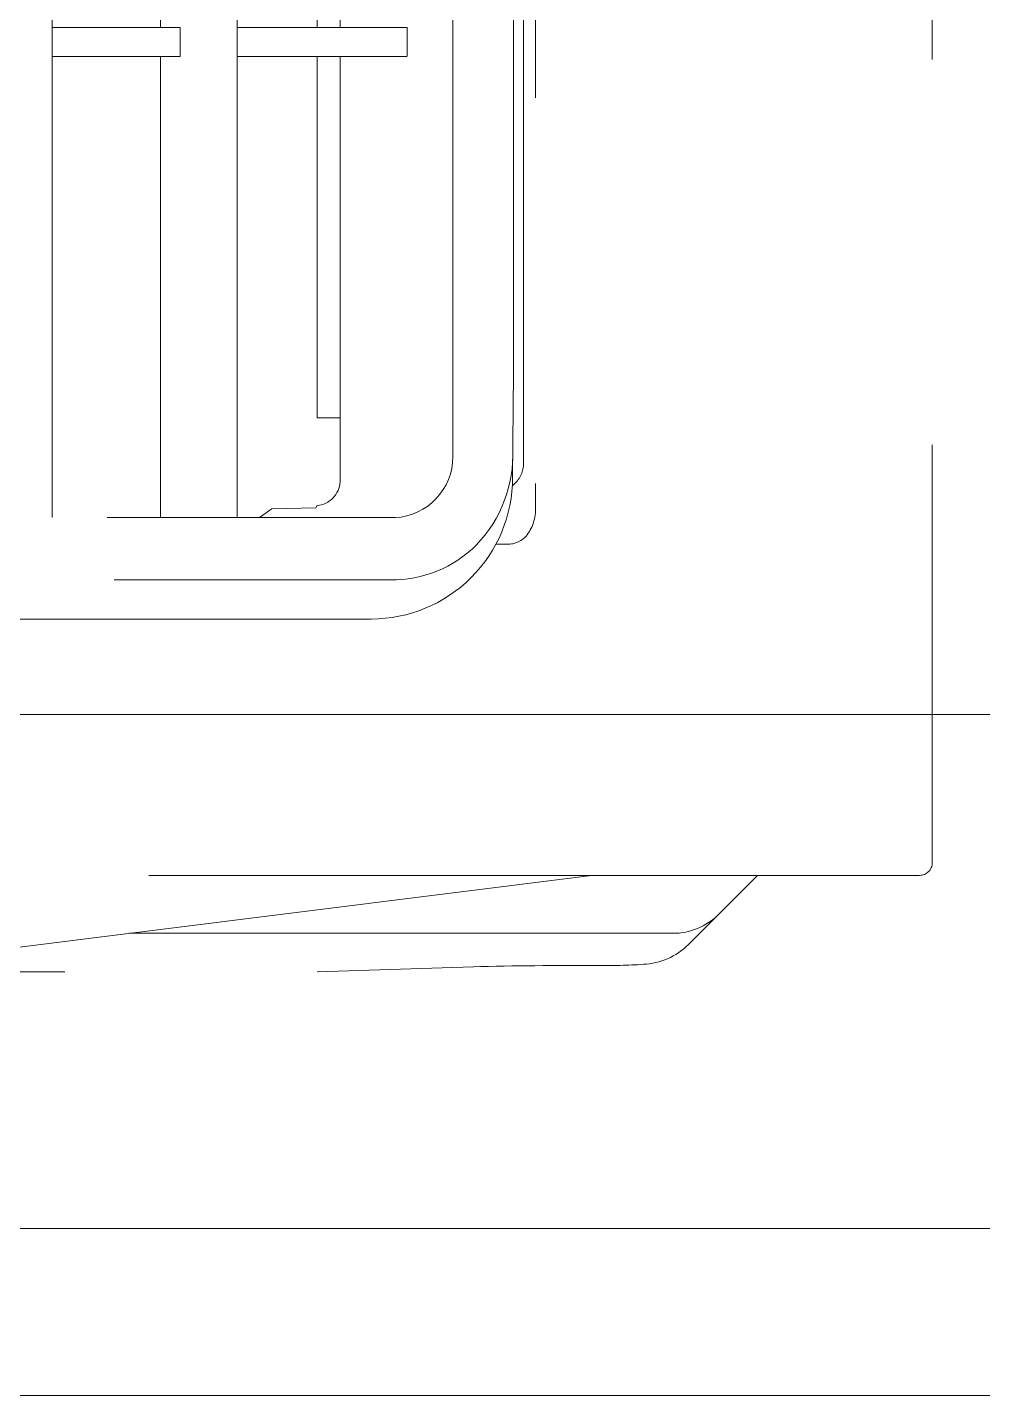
# Model space of a CAD drawing. Units: millimetres at full size, sheet at 1:30. Extents: x -17796 to 21385, y -23279 to 7734.
# Drawn here: x -4424.4 to -4350, y -2876.6 to -2770.1 of the extents above; entities that cross this region are included whole.
import ezdxf

# ---------------------------------------------------------------- set-up
doc = ezdxf.new("R2010")
doc.units = ezdxf.units.MM
doc.header["$LTSCALE"] = 30
doc.linetypes.add('DASHED2', pattern=[3, 2, -1])
doc.linetypes.add('USER9', pattern=[2.3, 2, -0.1, 0.1, -0.1])
for name, color, linetype, lineweight in [('0-C_0_4P', 4, 'Continuous', 18), ('1-F_衛生陶器・住設', 2, 'USER9', 18), ('7-C_B2', 1, 'Continuous', 18), ('E-8_緑点線', 7, 'DASHED2', 9)]:
    doc.layers.add(name, color=color, linetype=linetype, lineweight=lineweight)

# ---------------------------------------------------------------- blocks, each defined once
blk = doc.blocks.new('1')
at = {"layer": 'E-8_緑点線'}
for p, q in [((680.41, 347.23), (680.41, -135.27)), ((649.51, 344.23), (649.51, -107.48)), ((647.81, -97.17), (647.81, 339.81)), ((648.58, -104.43), (648.58, 326.34)), ((611.89, -108.43), (611.89, 43.95)), ((626.3, -108.43), (626.3, 43.95)), ((643.09, -103.67), (643.09, 43.95)), ((620.32, -70.28), (620.32, -33.63)), ((632.51, -70.28), (632.51, -33.65)), ((634.32, -70.28), (634.32, -33.65)), ((611.89, -70.28), (621.84, -70.28)), ((621.84, -72.55), (621.84, -70.28)), ((626.3, -70.28), (639.53, -70.28)), ((639.53, -72.5), (639.53, -70.28)), ((611.89, -72.55), (621.84, -72.55)), ((620.32, -108.43), (620.32, -72.55)), ((626.3, -72.55), (639.53, -72.55)), ((632.51, -100.67), (632.51, -72.57)), ((634.32, -105.64), (634.32, -72.57)), ((647.73, -105.35), (647.81, -97.17)), ((634.32, -100.67), (632.51, -100.67)), ((632.51, -107.49), (632.42, -107.66)), ((166.18, -108.43), (638.6, -108.43)), ((629, -107.75), (628.04, -108.43)), ((632.42, -107.66), (629, -107.75)), ((647.31, -110.49), (646.43, -110.49)), ((166.71, -113.27), (638.22, -113.27)), ((636.73, -116.32), (168.2, -116.32)), ((679.41, -136.27), (18.22, -136.27)), ((594.42, -143.73), (653.87, -136.27)), ((661.41, -141.67), (666.81, -136.27)), ((660.22, -140.78), (617.92, -140.78)), ((632.53, -143.77), (644.69, -143.38)), ((552.88, -143.77), (632.53, -143.77))]:
    blk.add_line(p, q, dxfattribs=at)
for centre, radius, start, end in [((637.45, -103.45), 10.31, 316.4904, 1.864), ((638.3, -103.66), 4.79, 273.5063, 359.867), ((636.73, -105.32), 11, 269.9964, 0.0035), ((646.29, -104.14), 2.31, 307.9455, 352.9407), ((632.32, -105.5), 2, 275.4118, 355.9903), ((646.16, -107.78), 3.36, 323.7226, 5.2299), ((638.36, -104), 9.27, 269.118, 315.0351), ((647.4, -108.64), 1.85, 266.9491, 322.2702), ((679.41, -135.27), 1, 270, 0), ((660.23, -135.79), 4.99, 269.8827, 314.9855), ((657.65, -137.81), 5.39, 272.817, 314.1334), ((653.47, -536.55), 393.27, 89.88, 91.2838), ((654.92, -96.74), 46.55, 269.2367, 273.6951)]:
    blk.add_arc(centre, radius, start, end, dxfattribs=at)

msp = doc.modelspace()

# ---------------------------------------------------------------- linework, layer by layer
at = {"layer": '0-C_0_4P'}
for p, q in [((-3664.12, -2823.6), (-6229.12, -2823.6)), ((-3664.12, -2863.6), (-6241.62, -2863.6))]:
    msp.add_line(p, q, dxfattribs=at)
at = {"layer": '1-F_衛生陶器・住設'}
msp.add_line((-7005.42, -2863.6), (1844.09, -2863.6), dxfattribs=at)
at = {"layer": '7-C_B2'}
msp.add_line((-3670.12, -2876.6), (-6241.62, -2876.6), dxfattribs=at)

# ---------------------------------------------------------------- block references
at = {"layer": 'E-8_緑点線'}
msp.add_blockref('1', (-5034.35, -2699.84), dxfattribs=at)

doc.saveas('drawing.dxf')
